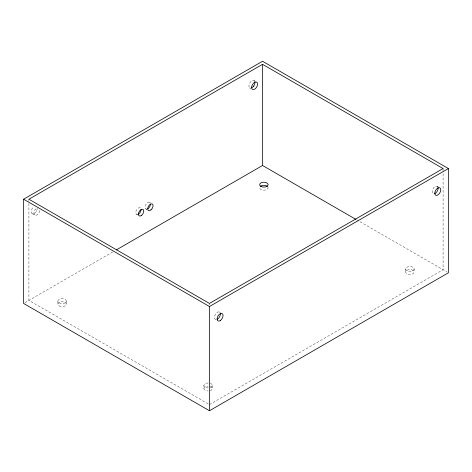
<?xml version="1.0" encoding="UTF-8"?>
<svg xmlns="http://www.w3.org/2000/svg" width="472" height="472" viewBox="0 0 472 472"><rect width="100%" height="100%" fill="white"/><g stroke="black" fill="none" stroke-linecap="round" stroke-linejoin="round"><path stroke-width="0.35" stroke-dasharray="2.36 1.77" d="M36.22 211.35L36.639 211.108M24.874 302.711L114.082 251.204M209.45 404.616L443.09 269.724L443.09 171.483M253.93 80.529L254.992 81.143M437.125 186.298L438.187 186.912M249.93 87.963L250.992 88.577M356.431 219.692L447.126 272.049M149.6 202.476L150.662 203.09M145.842 208.978L146.904 209.592M136.55 214.341L137.612 214.955M219.415 311.992L220.477 312.606M32.22 213.657L34.875 215.191M208.176 403.879L28.91 300.381L28.91 201.408M443.09 168.551L443.09 170.752M414.127 268.957A4.224 2.437 0 0 1 407.79 271.07A4.224 2.437 0 0 1 407.79 266.845A4.224 2.437 0 0 1 414.127 268.957L414.127 272.025A4.224 2.437 0 0 1 407.79 274.138A4.224 2.437 0 0 1 407.79 269.913A4.224 2.437 0 0 1 414.127 272.025M405.678 268.957L405.678 272.025M212.347 385.453L212.347 388.521M209.45 303.443L209.45 304.912M208.123 383.016A4.224 2.437 0 0 0 203.898 385.453L203.898 388.521A4.224 2.437 0 0 0 208.123 390.958M66.322 301.148L66.322 304.21M57.873 301.148L57.873 304.21M28.91 199.213L28.91 200.677M137.741 214.447A3.752 2.165 -60 0 1 136.55 210.01A3.752 2.165 -60 0 1 140.992 208.819M147.034 209.084A3.752 2.165 -60 0 1 145.612 205.078A3.752 2.165 -60 0 1 150.019 202.866M210.235 383.341A4.224 2.437 0 0 1 210.235 387.565M208.123 387.89A4.224 2.437 0 0 1 203.898 385.453M210.235 386.409A4.224 2.437 0 0 1 210.235 390.633M203.898 388.521A4.224 2.437 0 0 1 208.123 386.078M267.96 187.083A4.224 2.437 0 0 1 263.877 190.157A4.224 2.437 0 0 1 259.795 187.083M39.795 210.506A4.224 2.437 -60 0 1 36.562 215.084A4.224 2.437 -60 0 1 33.89 213.197A4.224 2.437 -60 0 1 36.562 208.223M37.205 208.217A4.224 2.437 -60 0 1 34.326 213.326A4.224 2.437 -60 0 1 31.241 211.904A4.224 2.437 -60 0 1 33.907 206.689M254.656 81.267A4.224 2.437 -60 0 0 252.243 80.635L251.617 80.995A4.224 2.437 -60 0 0 248.962 85.603A4.224 2.437 -60 0 0 251.01 88.057M437.851 187.036A4.224 2.437 -60 0 0 435.438 186.405L434.812 186.764A4.224 2.437 -60 0 0 432.204 190.983A4.224 2.437 -60 0 0 433.632 193.862M215.922 319.556A4.224 2.437 -60 0 1 215.415 314.299A4.224 2.437 -60 0 1 220.141 312.729M59.112 302.871A4.224 2.437 0 0 0 66.18 301.779A4.224 2.437 0 0 0 61.006 298.794A4.224 2.437 0 0 0 59.112 302.871M59.112 305.939A4.224 2.437 0 0 0 66.18 304.841A4.224 2.437 0 0 0 61.006 301.856A4.224 2.437 0 0 0 59.112 305.939"/><path stroke-width="0.71" d="M23.6 199.213L262.55 61.254L448.4 168.551L448.4 272.786L209.45 410.746L23.6 303.449L23.6 199.213L209.45 306.511L448.4 168.551M262.55 64.322L28.91 199.213L209.45 303.443L443.09 168.551L262.55 64.322L262.55 165.489L116.366 249.889M253.423 86.37L253.93 86.081M262.55 165.489L355.693 219.262M209.45 306.511L209.45 410.746M141.081 209.556A3.752 2.165 -60 0 1 138.426 214.158M150.379 204.193A3.752 2.165 -60 0 1 147.724 208.795M260.219 186.499A4.224 2.437 0 0 1 267.535 186.499M254.85 81.845A4.224 2.437 -60 0 1 251.617 87.857M438.046 187.608A4.224 2.437 -60 0 1 434.205 193.827M220.335 313.302A4.224 2.437 -60 0 1 217.102 319.32M254.898 82.169L254.272 82.529A4.224 2.437 -60 0 0 252.054 89.072A4.224 2.437 -60 0 0 257.116 86.146A4.224 2.437 -60 0 0 254.898 82.169M438.093 187.939L437.467 188.298A4.224 2.437 -60 0 0 435.249 194.836A4.224 2.437 -60 0 0 440.311 191.909A4.224 2.437 -60 0 0 438.093 187.939M141.771 215.191A3.752 2.165 -60 0 0 142.963 209.373A3.752 2.165 -60 0 0 138.52 213.315A3.752 2.165 -60 0 0 141.771 215.191M151.064 209.822A3.752 2.165 -60 0 0 152.255 204.01A3.752 2.165 -60 0 0 147.813 207.945A3.752 2.165 -60 0 0 151.064 209.822M261.765 186.764A4.224 2.437 0 0 0 268.102 184.652A4.224 2.437 0 0 0 261.765 182.54A4.224 2.437 0 0 0 261.765 186.764M220.383 320.488A4.224 2.437 -60 0 0 222.489 313.821A4.224 2.437 -60 0 0 217.344 317.414A4.224 2.437 -60 0 0 220.383 320.488"/></g></svg>
